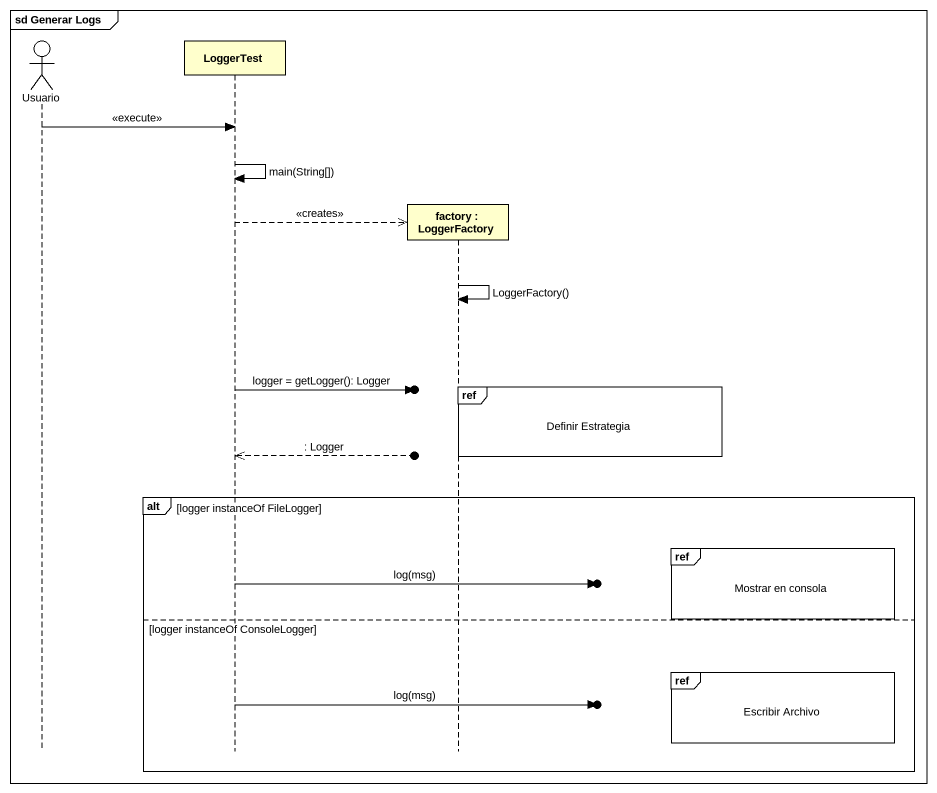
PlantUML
@startuml
mainframe sd Generar Logs
hide footbox
actor Usuario
participant LoggerTest
participant "factory : LoggerFactory" as factory

Usuario -> LoggerTest : <<execute>>
LoggerTest -> LoggerTest : main(String[])
LoggerTest -->> factory ** : <<creates>>
factory -> factory : LoggerFactory()
ref over factory : Definir Estrategia
LoggerTest ->o] : logger = getLogger(): Logger
LoggerTest <<--o] : : Logger
alt logger instanceOf FileLogger
  ref over factory : Mostrar en consola
  LoggerTest ->o] : log(msg)
else logger instanceOf ConsoleLogger
  ref over factory : Escribir Archivo
  LoggerTest ->o] : log(msg)
end
@enduml
